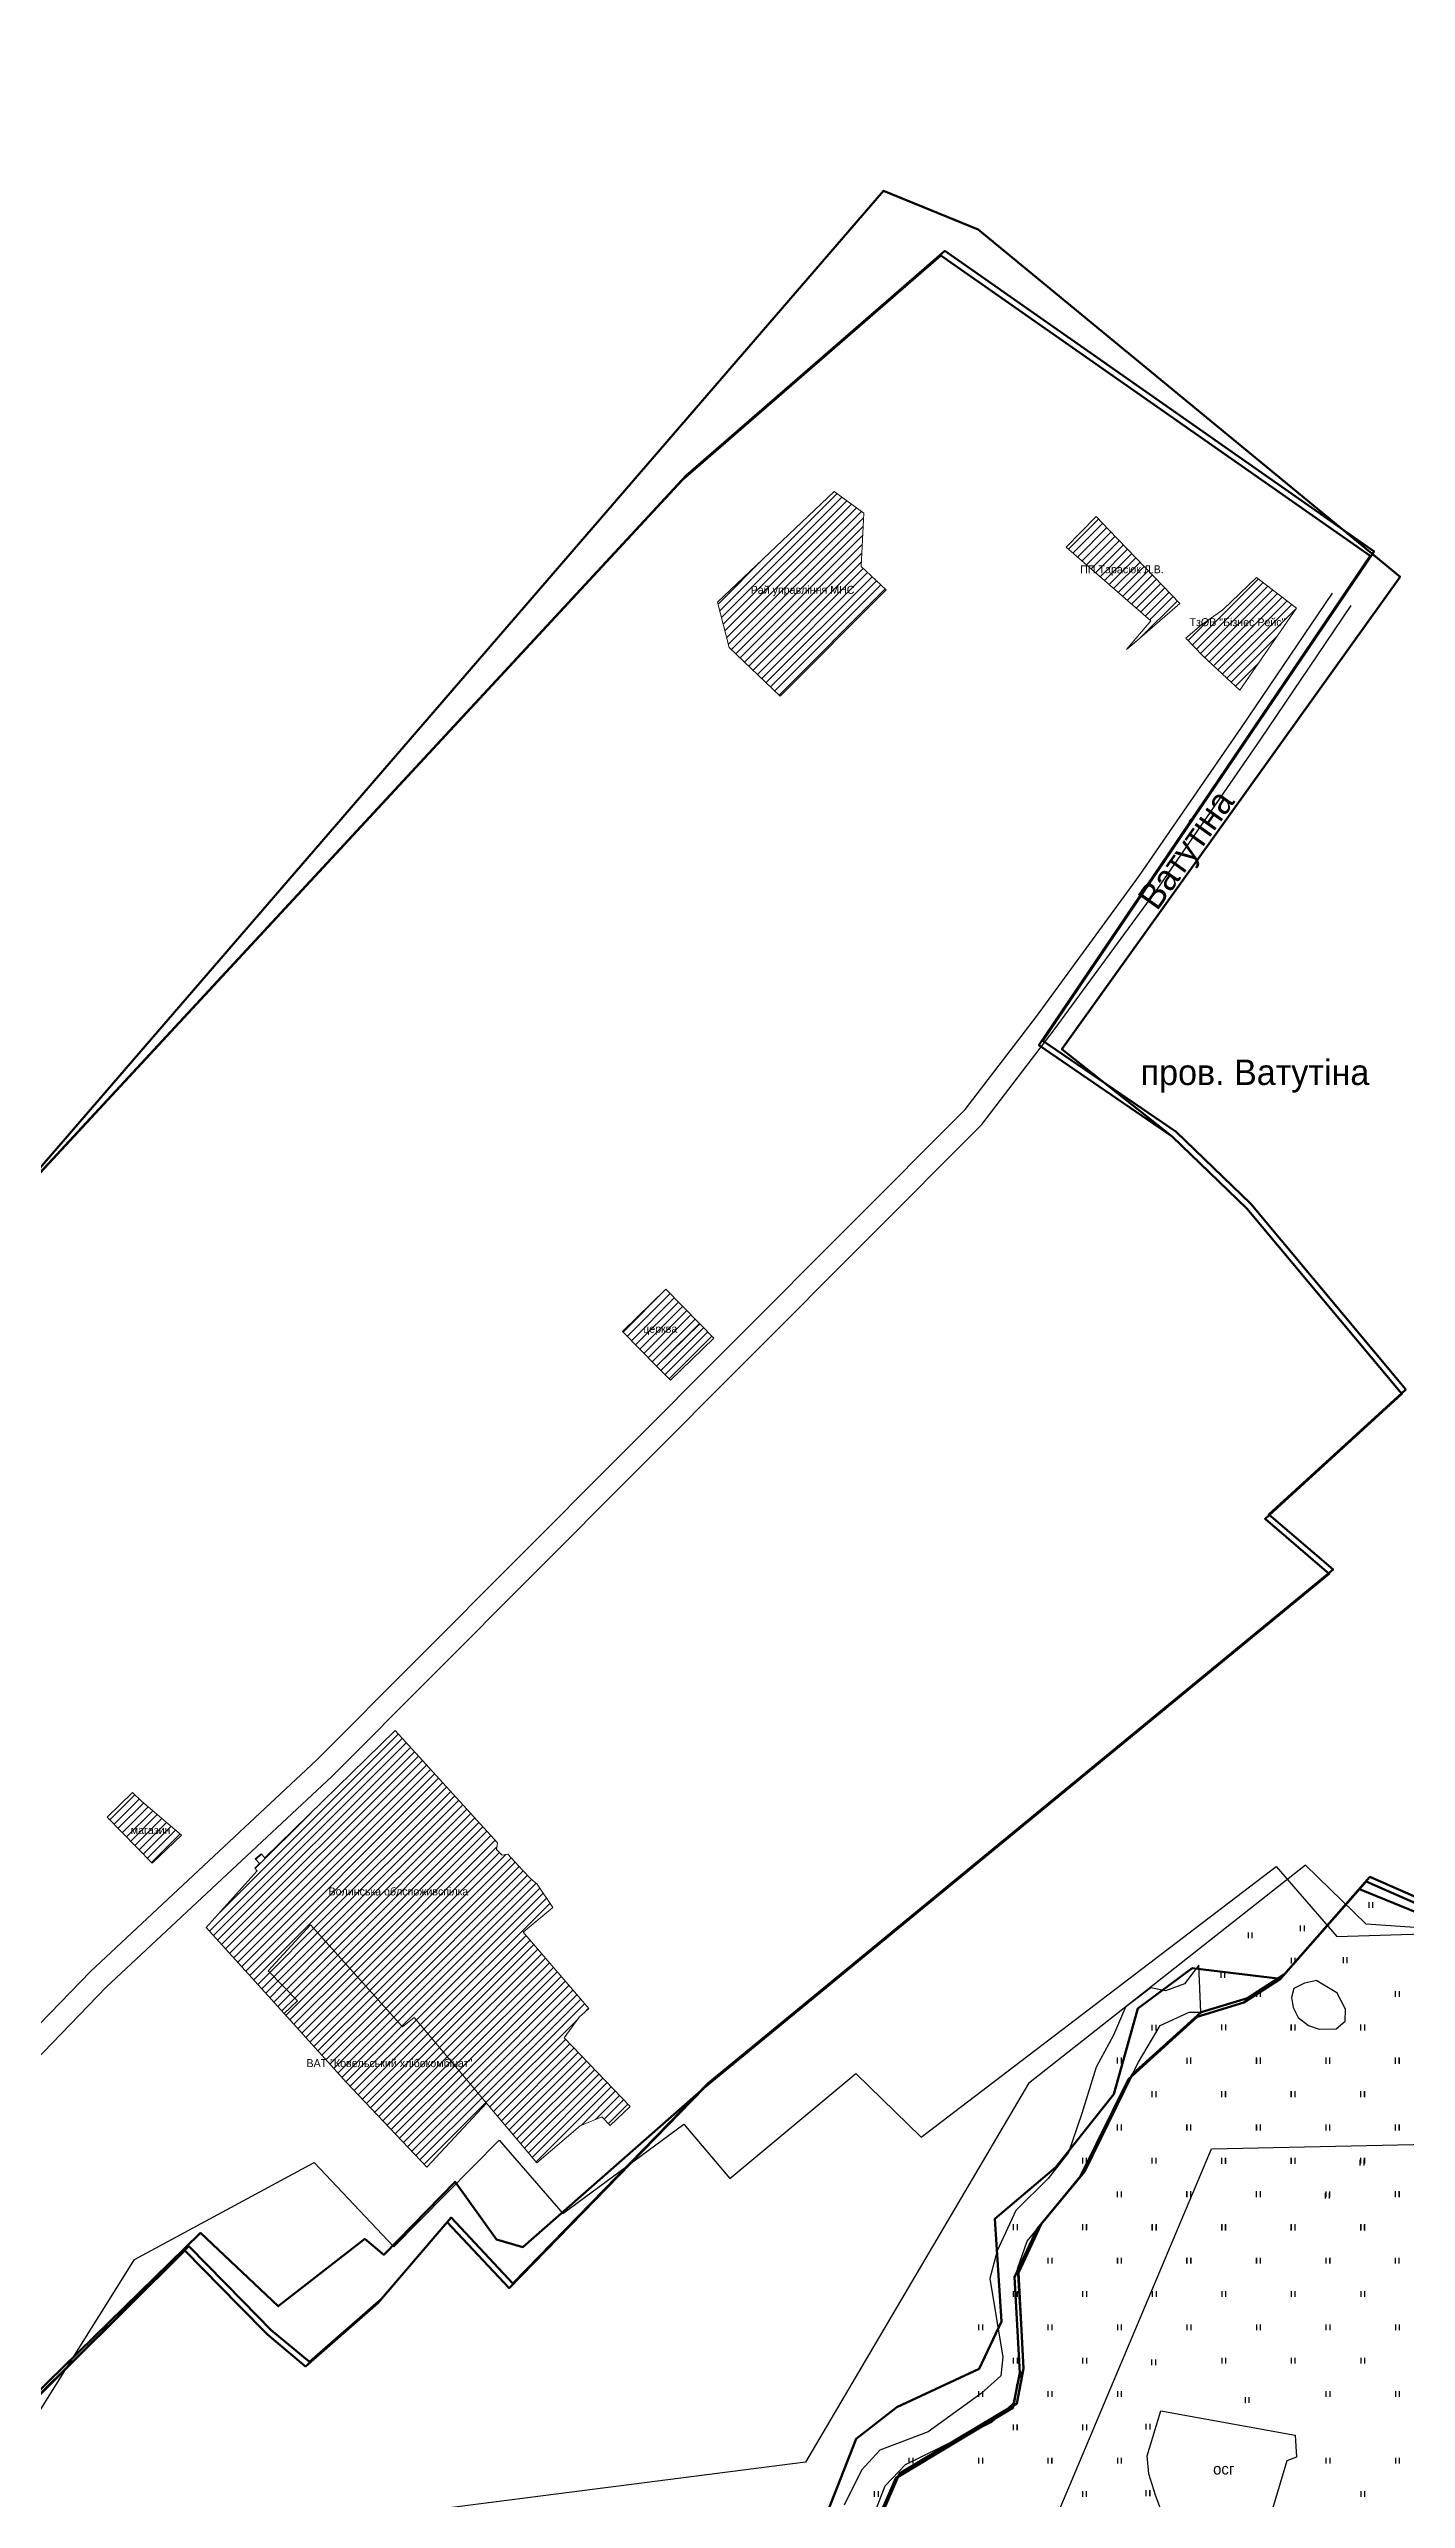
# Model space of a CAD drawing. Header units: millimetres. Extents: x 1379499 to 1411715, y 5652947 to 5671991.
# Drawn here: x 1403413 to 1404265, y 5660514 to 5662053 of the extents above; entities that cross this region are included whole.
import ezdxf
from ezdxf.enums import TextEntityAlignment as Align

# ---------------------------------------------------------------- set-up
doc = ezdxf.new("R2010")
doc.units = ezdxf.units.MM
doc.layers.add('_5Інше', color=252, linetype='Continuous', lineweight=25)
for name, color, linetype in [('вулиці', 7, 'Continuous'), ('ВулНазва', 7, 'Continuous'), ('межа по генплану', 7, 'Continuous'), ('на область', 5, 'Continuous')]:
    doc.layers.add(name, color=color, linetype=linetype)
picture_1 = doc.add_image_def('image1.bmp', size_in_pixel=(3370, 2384))
pattern_1 = [(45, (19203.3615, -9190.9644), (-2.6516504294, 2.6516504294), [])]

# ---------------------------------------------------------------- blocks, each defined once
blk = doc.blocks.new('Турія')
at = {"layer": '_5Інше', "color": 5}
blk.add_lwpolyline([(47787.1, 27450.1), (47797.7, 27477.8), (47810.6, 27491.2), (47864.8, 27517.7), (47879.5, 27530.7), (47880.4, 27541.5), (47884.7, 27551.5), (47880.8, 27614.2), (47886.9, 27631.5), (47904.2, 27652.2), (47922.9, 27675.1), (47941.6, 27713.9), (47956.9, 27744), (47970.4, 27767), (47988.7, 27775.3), (47996.1, 27775.3), (47994.8, 27804.9), (47985.7, 27793.2), (47973.9, 27788.8), (47964.7, 27790.6), (47948.6, 27778.4), (47941.2, 27760.9), (47930.3, 27740.9), (47921.2, 27711.7), (47912.9, 27687.3), (47900.2, 27670.8), (47879.8, 27650.7), (47868, 27625.5), (47863.6, 27608), (47871.7, 27558.7), (47870.4, 27546.8), (47858.1, 27535.8), (47824.7, 27511.7), (47794.4, 27500.3), (47783, 27487.6), (47772, 27465.6)], dxfattribs=at)
blk = doc.blocks.new('ТуріяПрибер')
at = {"layer": '_5Інше', "color": 160}
blk.add_lwpolyline([(47842, 27342), (47995, 27705), (48414, 27714), (48394, 27584), (48855, 27748), (48890, 27821), (48754, 27887), (48443, 27771), (48223, 27837), (48092, 27846), (48054, 27883), (47880, 27746), (47740, 27508), (47474, 27474)], dxfattribs=at)
blk = doc.blocks.new('ТуріяВодоох')
at = {"layer": '_5Інше', "color": 140}
blk.add_lwpolyline([(47118, 27415), (47272, 27533), (47337, 27637), (47450, 27698), (47500, 27645), (47566, 27712), (47606, 27666), (47682, 27722), (47711, 27688), (47790, 27754), (47831, 27714), (48054, 27884), (48092, 27840), (48160, 27842), (48319, 28000), (48319, 28000), (49356, 27600), (48682, 27510), (48729, 27348)], dxfattribs=at)

msp = doc.modelspace()

# ---------------------------------------------------------------- hatches: boundary and pattern name
at = {"layer": 'вулиці', "lineweight": -2}
h = msp.add_hatch(dxfattribs=at)
h.set_pattern_fill('ANSI31', color=5, scale=30, style=0)
h.set_pattern_definition(pattern_1)
h.paths.add_polyline_path([(1403924.9, 5661761.8), (1403906.3, 5661775.5), (1403833.1, 5661705.9), (1403840.5, 5661677.4), (1403872.5, 5661646.8), (1403939, 5661713.7), (1403923.2, 5661728.3)])
h.paths.add_polyline_path([(1403843.2, 5661709.3), (1403929.8, 5661709.3), (1403929.8, 5661716.8), (1403843.2, 5661716.8)], flags=24)
h = msp.add_hatch(dxfattribs=at)
h.set_pattern_fill('ANSI31', color=2, scale=30, style=0)
h.set_pattern_definition(pattern_1)
h.paths.add_polyline_path([(1404079.1, 5661751.2), (1404070.9, 5661759.7), (1404052.1, 5661740.4), (1404105.1, 5661694.1), (1404089.9, 5661676.1), (1404092, 5661677.8), (1404123.5, 5661705.1), (1404112.8, 5661716.2)])
h.paths.add_polyline_path([(1404052.1, 5661722), (1404122.1, 5661722), (1404122.1, 5661729.5), (1404052.1, 5661729.5)], flags=25)
h = msp.add_hatch(dxfattribs=at)
h.set_pattern_fill('ANSI31', color=2, scale=30, style=0)
h.set_pattern_definition(pattern_1)
h.paths.add_polyline_path([(1404196.6, 5661702.2), (1404171.6, 5661721.4), (1404150.5, 5661701.1), (1404137, 5661691.7), (1404127.2, 5661683.3), (1404137.9, 5661672.2), (1404153, 5661658.1), (1404161.1, 5661650.6)])
h.paths.add_polyline_path([(1404116.3, 5661689.7), (1404202.9, 5661689.7), (1404202.9, 5661697.2), (1404116.3, 5661697.2)], flags=9)
h = msp.add_hatch(dxfattribs=at)
h.set_pattern_fill('ANSI31', color=5, scale=30, style=0)
h.set_pattern_definition(pattern_1)
h.paths.add_polyline_path([(1403800.6, 5661274.3), (1403773.4, 5661247.7), (1403794.7, 5661226), (1403822, 5661252.5)])
h.paths.add_polyline_path([(1403781.9, 5661245.6), (1403812.3, 5661245.6), (1403812.3, 5661251.8), (1403781.9, 5661251.8)], flags=24)
h = msp.add_hatch(dxfattribs=at)
h.set_pattern_fill('ANSI31', color=5, scale=30, style=0)
h.set_pattern_definition(pattern_1)
h.paths.add_polyline_path([(1403830.7, 5661243.6), (1403822, 5661252.5), (1403794.7, 5661226), (1403803.5, 5661217.1)])
h = msp.add_hatch(dxfattribs=at)
h.set_pattern_fill('ANSI31', color=2, scale=30, style=0)
h.set_pattern_definition(pattern_1)
h.paths.add_polyline_path([(1403630.6, 5660997), (1403548.9, 5660917), (1403546.5, 5660919.7), (1403542.8, 5660916.4), (1403545.4, 5660913.5), (1403542.5, 5660910.6), (1403544.1, 5660909), (1403512, 5660873.4), (1403560.9, 5660819.3), (1403569.4, 5660827.2), (1403550.9, 5660846.1), (1403577.4, 5660875), (1403635.2, 5660811), (1403642.5, 5660816.8), (1403719.7, 5660725.6), (1403746.8, 5660748.7), (1403760.4, 5660754.4), (1403765.7, 5660749), (1403778.2, 5660760.8), (1403736.7, 5660804), (1403746.3, 5660817.1), (1403752.2, 5660822.4), (1403711, 5660870.5), (1403729.6, 5660886), (1403719.9, 5660900.6), (1403715.8, 5660903.9), (1403710.6, 5660909.4), (1403701.5, 5660919.4), (1403697.8, 5660918.7), (1403694.3, 5660922.3), (1403695, 5660926.5)])
h.paths.add_polyline_path([(1403570.7, 5660892.4), (1403694.8, 5660892.4), (1403694.8, 5660899.9), (1403570.7, 5660899.9)], flags=24)
h = msp.add_hatch(dxfattribs=at)
h.set_pattern_fill('ANSI31', color=2, scale=30, style=0)
h.set_pattern_definition(pattern_1)
h.paths.add_polyline_path([(1403471.4, 5660952.6), (1403465.7, 5660958.1), (1403449.9, 5660942.7), (1403478.1, 5660913.7), (1403496.5, 5660931.4)])
h.paths.add_polyline_path([(1403460, 5660932), (1403494.2, 5660932), (1403494.2, 5660937), (1403460, 5660937)], flags=25)
h = msp.add_hatch(dxfattribs=at)
h.set_pattern_fill('ANSI31', color=12, scale=30, style=0)
h.set_pattern_definition(pattern_1)
h.paths.add_polyline_path([(1403600.1, 5660776), (1403650.5, 5660722.8), (1403688.1, 5660762.9), (1403642.5, 5660816.8), (1403635.2, 5660811), (1403577.4, 5660875), (1403550.9, 5660846.1), (1403569.4, 5660827.2), (1403560.9, 5660819.3)])
h.paths.add_polyline_path([(1403552.6, 5660784.5), (1403701.7, 5660784.5), (1403701.7, 5660792), (1403552.6, 5660792)], flags=9)

# ---------------------------------------------------------------- linework, layer by layer
at = {"layer": 'вулиці', "color": 7}
for p, q in [((1404242.3, 5660885.6), (1404242.3, 5660889.2)), ((1404244.7, 5660885.6), (1404244.7, 5660889.2)), ((1404199.2, 5660871), (1404199.2, 5660874.6)), ((1404201.6, 5660871), (1404201.6, 5660874.6)), ((1404166.5, 5660866.7), (1404166.5, 5660870.3)), ((1404168.9, 5660866.7), (1404168.9, 5660870.3)), ((1404149.3, 5660841.8), (1404149.3, 5660845.4)), ((1404151.7, 5660841.8), (1404151.7, 5660845.4)), ((1404193.5, 5660850.7), (1404193.5, 5660854.3)), ((1404195.9, 5660850.7), (1404195.9, 5660854.3)), ((1404226.1, 5660851), (1404226.1, 5660854.6)), ((1404228.5, 5660851), (1404228.5, 5660854.6)), ((1404171.7, 5660829.7), (1404171.7, 5660833.3)), ((1404174.1, 5660829.7), (1404174.1, 5660833.3)), ((1404258.9, 5660829.7), (1404258.9, 5660833.3)), ((1404261.3, 5660829.7), (1404261.3, 5660833.3)), ((1404106.1, 5660808.7), (1404106.1, 5660812.3)), ((1404108.5, 5660808.7), (1404108.5, 5660812.3)), ((1404149.8, 5660808.8), (1404149.8, 5660812.4)), ((1404152.2, 5660808.8), (1404152.2, 5660812.4)), ((1404193.4, 5660808.7), (1404193.4, 5660812.3)), ((1404193.5, 5660808.8), (1404193.5, 5660812.4)), ((1404195.8, 5660808.7), (1404195.8, 5660812.3)), ((1404195.9, 5660808.8), (1404195.9, 5660812.4)), ((1404237.1, 5660808.8), (1404237.1, 5660812.4)), ((1404237.1, 5660808.7), (1404237.1, 5660812.3)), ((1404237.1, 5660808.7), (1404237.1, 5660812.3)), ((1404239.5, 5660808.8), (1404239.5, 5660812.4)), ((1404239.5, 5660808.7), (1404239.5, 5660812.3)), ((1404239.5, 5660808.7), (1404239.5, 5660812.3)), ((1404084.3, 5660788), (1404084.3, 5660791.6)), ((1404086.7, 5660788), (1404086.7, 5660791.6)), ((1404128, 5660787.8), (1404128, 5660791.4)), ((1404130.3, 5660788), (1404130.3, 5660791.6)), ((1404130.4, 5660787.8), (1404130.4, 5660791.4)), ((1404130.4, 5660787.8), (1404130.4, 5660791.4)), ((1404130.4, 5660787.7), (1404130.4, 5660791.3)), ((1404171.6, 5660788), (1404171.6, 5660791.6)), ((1404171.6, 5660787.7), (1404171.6, 5660791.3)), ((1404171.7, 5660787.8), (1404171.7, 5660791.4)), ((1404171.7, 5660787.8), (1404171.7, 5660791.4)), ((1404174, 5660788), (1404174, 5660791.6)), ((1404174, 5660787.7), (1404174, 5660791.3)), ((1404174.1, 5660787.8), (1404174.1, 5660791.4)), ((1404174.1, 5660787.8), (1404174.1, 5660791.4)), ((1404215.2, 5660788), (1404215.2, 5660791.6)), ((1404215.2, 5660788), (1404215.2, 5660791.6)), ((1404215.2, 5660787.7), (1404215.2, 5660791.3)), ((1404215.3, 5660787.8), (1404215.3, 5660791.4)), ((1404215.3, 5660787.8), (1404215.3, 5660791.4)), ((1404217.6, 5660788), (1404217.6, 5660791.6)), ((1404217.6, 5660788), (1404217.6, 5660791.6)), ((1404217.6, 5660787.7), (1404217.6, 5660791.3)), ((1404217.7, 5660787.8), (1404217.7, 5660791.4)), ((1404217.7, 5660787.8), (1404217.7, 5660791.4)), ((1404258.8, 5660788), (1404258.8, 5660791.6)), ((1404258.9, 5660787.8), (1404258.9, 5660791.4)), ((1404258.9, 5660787.8), (1404258.9, 5660791.4)), ((1404258.9, 5660787.8), (1404258.9, 5660791.4)), ((1404258.9, 5660787.7), (1404258.9, 5660791.3)), ((1404261.2, 5660788), (1404261.2, 5660791.6)), ((1404261.3, 5660787.8), (1404261.3, 5660791.4)), ((1404261.3, 5660787.8), (1404261.3, 5660791.4)), ((1404261.3, 5660787.8), (1404261.3, 5660791.4)), ((1404261.3, 5660787.8), (1404261.3, 5660791.4)), ((1404261.3, 5660787.7), (1404261.3, 5660791.3)), ((1404106.1, 5660767), (1404106.1, 5660770.6)), ((1404106.1, 5660766.8), (1404106.1, 5660770.4)), ((1404108.5, 5660767), (1404108.5, 5660770.6)), ((1404108.5, 5660766.8), (1404108.5, 5660770.4)), ((1404149.7, 5660767), (1404149.7, 5660770.6)), ((1404149.8, 5660766.8), (1404149.8, 5660770.4)), ((1404152.1, 5660767), (1404152.1, 5660770.6)), ((1404152.2, 5660766.8), (1404152.2, 5660770.4)), ((1404193.4, 5660767), (1404193.4, 5660770.6)), ((1404193.4, 5660766.8), (1404193.4, 5660770.4)), ((1404193.5, 5660766.9), (1404193.5, 5660770.5)), ((1404195.8, 5660767), (1404195.8, 5660770.6)), ((1404195.8, 5660766.8), (1404195.8, 5660770.4)), ((1404195.9, 5660766.9), (1404195.9, 5660770.5)), ((1404237, 5660767), (1404237, 5660770.6)), ((1404237.1, 5660766.9), (1404237.1, 5660770.5)), ((1404237.1, 5660766.8), (1404237.1, 5660770.4)), ((1404237.1, 5660766.8), (1404237.1, 5660770.4)), ((1404239.4, 5660767), (1404239.4, 5660770.6)), ((1404239.5, 5660766.9), (1404239.5, 5660770.5)), ((1404239.5, 5660766.8), (1404239.5, 5660770.4)), ((1404239.5, 5660766.8), (1404239.5, 5660770.4)), ((1404084.3, 5660746), (1404084.3, 5660749.6)), ((1404084.3, 5660745.8), (1404084.3, 5660749.4)), ((1404086.7, 5660746), (1404086.7, 5660749.6)), ((1404086.7, 5660745.8), (1404086.7, 5660749.4)), ((1404086.7, 5660745.8), (1404086.7, 5660749.4)), ((1404127.9, 5660746), (1404127.9, 5660749.6)), ((1404128, 5660745.9), (1404128, 5660749.5)), ((1404128, 5660745.8), (1404128, 5660749.4)), ((1404128, 5660745.8), (1404128, 5660749.4)), ((1404130.3, 5660746), (1404130.3, 5660749.6)), ((1404130.4, 5660745.9), (1404130.4, 5660749.5)), ((1404130.4, 5660745.8), (1404130.4, 5660749.4)), ((1404130.4, 5660745.8), (1404130.4, 5660749.4)), ((1404171.6, 5660746), (1404171.6, 5660749.6)), ((1404171.6, 5660745.8), (1404171.6, 5660749.4)), ((1404171.6, 5660745.8), (1404171.6, 5660749.4)), ((1404171.7, 5660745.9), (1404171.7, 5660749.5)), ((1404174, 5660746), (1404174, 5660749.6)), ((1404174, 5660745.8), (1404174, 5660749.4)), ((1404174, 5660745.8), (1404174, 5660749.4)), ((1404174.1, 5660745.9), (1404174.1, 5660749.5)), ((1404215.2, 5660746), (1404215.2, 5660749.6)), ((1404215.2, 5660746), (1404215.2, 5660749.6)), ((1404215.2, 5660745.8), (1404215.2, 5660749.4)), ((1404215.2, 5660745.8), (1404215.2, 5660749.4)), ((1404215.2, 5660745.8), (1404215.2, 5660749.4)), ((1404215.3, 5660745.9), (1404215.3, 5660749.5)), ((1404217.6, 5660746), (1404217.6, 5660749.6)), ((1404217.6, 5660746), (1404217.6, 5660749.6)), ((1404217.6, 5660745.8), (1404217.6, 5660749.4)), ((1404217.6, 5660745.8), (1404217.6, 5660749.4)), ((1404217.6, 5660745.8), (1404217.6, 5660749.4)), ((1404217.6, 5660745.8), (1404217.6, 5660749.4)), ((1404217.7, 5660745.9), (1404217.7, 5660749.5)), ((1404258.8, 5660746), (1404258.8, 5660749.6)), ((1404258.9, 5660745.9), (1404258.9, 5660749.5)), ((1404258.9, 5660745.9), (1404258.9, 5660749.5)), ((1404258.9, 5660745.8), (1404258.9, 5660749.4)), ((1404258.9, 5660745.8), (1404258.9, 5660749.4)), ((1404261.2, 5660746), (1404261.2, 5660749.6)), ((1404261.3, 5660745.9), (1404261.3, 5660749.5)), ((1404261.3, 5660745.9), (1404261.3, 5660749.5)), ((1404261.3, 5660745.8), (1404261.3, 5660749.4)), ((1404261.3, 5660745.8), (1404261.3, 5660749.4)), ((1404062.5, 5660725.1), (1404062.5, 5660728.7)), ((1404064.9, 5660725.1), (1404064.9, 5660728.7)), ((1404106.1, 5660725.1), (1404106.1, 5660728.7)), ((1404106.1, 5660725.1), (1404106.1, 5660728.7)), ((1404108.5, 5660725.1), (1404108.5, 5660728.7)), ((1404108.5, 5660725.1), (1404108.5, 5660728.7)), ((1404149.7, 5660725.1), (1404149.7, 5660728.7)), ((1404149.7, 5660725.1), (1404149.7, 5660728.7)), ((1404149.8, 5660725), (1404149.8, 5660728.6)), ((1404149.8, 5660724.8), (1404149.8, 5660728.4)), ((1404152.1, 5660725.1), (1404152.1, 5660728.7)), ((1404152.1, 5660725.1), (1404152.1, 5660728.7)), ((1404152.2, 5660725), (1404152.2, 5660728.6)), ((1404152.2, 5660724.8), (1404152.2, 5660728.4)), ((1404193.4, 5660725.1), (1404193.4, 5660728.7)), ((1404193.4, 5660725.1), (1404193.4, 5660728.7)), ((1404193.4, 5660725.1), (1404193.4, 5660728.7)), ((1404193.4, 5660724.8), (1404193.4, 5660728.4)), ((1404193.5, 5660725), (1404193.5, 5660728.6)), ((1404195.8, 5660725.1), (1404195.8, 5660728.7)), ((1404195.8, 5660725.1), (1404195.8, 5660728.7)), ((1404195.8, 5660725.1), (1404195.8, 5660728.7)), ((1404195.8, 5660725.1), (1404195.8, 5660728.7)), ((1404195.8, 5660724.8), (1404195.8, 5660728.4)), ((1404195.9, 5660725), (1404195.9, 5660728.6)), ((1404236.7, 5660723.8), (1404236.7, 5660727.4)), ((1404236.7, 5660723.8), (1404236.7, 5660727.4)), ((1404237, 5660725.1), (1404237, 5660728.7)), ((1404237, 5660725.1), (1404237, 5660728.7)), ((1404237.1, 5660725), (1404237.1, 5660728.6)), ((1404239.1, 5660723.8), (1404239.1, 5660727.4)), ((1404239.1, 5660723.8), (1404239.1, 5660727.4)), ((1404239.4, 5660725.1), (1404239.4, 5660728.7)), ((1404239.4, 5660725.1), (1404239.4, 5660728.7)), ((1404239.5, 5660725), (1404239.5, 5660728.6)), ((1404084.3, 5660703.9), (1404084.3, 5660707.5)), ((1404086.7, 5660703.9), (1404086.7, 5660707.5)), ((1404127.9, 5660704.1), (1404127.9, 5660707.7)), ((1404128, 5660703.9), (1404128, 5660707.5)), ((1404130.3, 5660704.1), (1404130.3, 5660707.7)), ((1404130.4, 5660703.9), (1404130.4, 5660707.5)), ((1404171.6, 5660704.1), (1404171.6, 5660707.7)), ((1404171.6, 5660703.9), (1404171.6, 5660707.5)), ((1404174, 5660704.1), (1404174, 5660707.7)), ((1404174, 5660703.9), (1404174, 5660707.5)), ((1404214.9, 5660703.1), (1404214.9, 5660706.7)), ((1404214.9, 5660703.1), (1404214.9, 5660706.7)), ((1404215.2, 5660703.9), (1404215.2, 5660707.5)), ((1404215.2, 5660703.9), (1404215.2, 5660707.5)), ((1404217.3, 5660703.1), (1404217.3, 5660706.7)), ((1404217.3, 5660703.1), (1404217.3, 5660706.7)), ((1404217.6, 5660703.9), (1404217.6, 5660707.5)), ((1404217.6, 5660703.9), (1404217.6, 5660707.5)), ((1404258.8, 5660704.1), (1404258.8, 5660707.7)), ((1404258.9, 5660703.9), (1404258.9, 5660707.5)), ((1404261.2, 5660704.1), (1404261.2, 5660707.7)), ((1404261.3, 5660703.9), (1404261.3, 5660707.5)), ((1404019, 5660683.3), (1404019, 5660686.9)), ((1404021.4, 5660683.3), (1404021.4, 5660686.9)), ((1404062.5, 5660683.2), (1404062.5, 5660686.8)), ((1404062.6, 5660683.3), (1404062.6, 5660686.9)), ((1404064.9, 5660683.2), (1404064.9, 5660686.8)), ((1404065, 5660683.3), (1404065, 5660686.9)), ((1404106.1, 5660683.2), (1404106.1, 5660686.8)), ((1404106.1, 5660682.9), (1404106.1, 5660686.5)), ((1404106.3, 5660683.3), (1404106.3, 5660686.9)), ((1404106.3, 5660683.3), (1404106.3, 5660686.9)), ((1404108.5, 5660683.2), (1404108.5, 5660686.8)), ((1404108.5, 5660682.9), (1404108.5, 5660686.5)), ((1404108.7, 5660683.3), (1404108.7, 5660686.9)), ((1404108.7, 5660683.3), (1404108.7, 5660686.9)), ((1404149.7, 5660683.2), (1404149.7, 5660686.8)), ((1404149.8, 5660682.9), (1404149.8, 5660686.5)), ((1404149.9, 5660683.3), (1404149.9, 5660686.9)), ((1404152.1, 5660683.2), (1404152.1, 5660686.8)), ((1404152.2, 5660682.9), (1404152.2, 5660686.5)), ((1404152.3, 5660683.3), (1404152.3, 5660686.9)), ((1404193.4, 5660683.2), (1404193.4, 5660686.8)), ((1404193.4, 5660683.2), (1404193.4, 5660686.8)), ((1404193.4, 5660682.9), (1404193.4, 5660686.5)), ((1404193.5, 5660683.3), (1404193.5, 5660686.9)), ((1404195.8, 5660683.2), (1404195.8, 5660686.8)), ((1404195.8, 5660683.2), (1404195.8, 5660686.8)), ((1404195.8, 5660682.9), (1404195.8, 5660686.5)), ((1404195.9, 5660683.3), (1404195.9, 5660686.9)), ((1404237, 5660683.2), (1404237, 5660686.8)), ((1404237.1, 5660682.9), (1404237.1, 5660686.5)), ((1404237.2, 5660683.3), (1404237.2, 5660686.9)), ((1404239.4, 5660683.2), (1404239.4, 5660686.8)), ((1404239.5, 5660682.9), (1404239.5, 5660686.5)), ((1404239.6, 5660683.3), (1404239.6, 5660686.9)), ((1404040.8, 5660662.3), (1404040.8, 5660665.9)), ((1404043.2, 5660662.3), (1404043.2, 5660665.9)), ((1404084.3, 5660662.2), (1404084.3, 5660665.8)), ((1404084.4, 5660662.3), (1404084.4, 5660665.9)), ((1404086.7, 5660662.2), (1404086.7, 5660665.8)), ((1404086.8, 5660662.3), (1404086.8, 5660665.9)), ((1404127.9, 5660662.2), (1404127.9, 5660665.8)), ((1404128.1, 5660662.3), (1404128.1, 5660665.9)), ((1404130.3, 5660662.2), (1404130.3, 5660665.8)), ((1404130.5, 5660662.3), (1404130.5, 5660665.9)), ((1404171.6, 5660662.2), (1404171.6, 5660665.8)), ((1404171.7, 5660662.3), (1404171.7, 5660665.9)), ((1404174, 5660662.2), (1404174, 5660665.8)), ((1404174.1, 5660662.3), (1404174.1, 5660665.9)), ((1404215.2, 5660662.2), (1404215.2, 5660665.8)), ((1404215.4, 5660662.3), (1404215.4, 5660665.9)), ((1404217.6, 5660662.2), (1404217.6, 5660665.8)), ((1404217.8, 5660662.3), (1404217.8, 5660665.9)), ((1404258.8, 5660662.2), (1404258.8, 5660665.8)), ((1404261.2, 5660662.2), (1404261.2, 5660665.8)), ((1404019, 5660641.3), (1404019, 5660644.9)), ((1404021.4, 5660641.3), (1404021.4, 5660644.9)), ((1404062.6, 5660641.3), (1404062.6, 5660644.9)), ((1404065, 5660641.3), (1404065, 5660644.9)), ((1404106.3, 5660641.3), (1404106.3, 5660644.9)), ((1404106.3, 5660641.3), (1404106.3, 5660644.9)), ((1404108.7, 5660641.3), (1404108.7, 5660644.9)), ((1404108.7, 5660641.3), (1404108.7, 5660644.9)), ((1404149.9, 5660641.3), (1404149.9, 5660644.9)), ((1404152.3, 5660641.3), (1404152.3, 5660644.9)), ((1404193.5, 5660641.3), (1404193.5, 5660644.9)), ((1404195.9, 5660641.3), (1404195.9, 5660644.9)), ((1404237.2, 5660641.3), (1404237.2, 5660644.9)), ((1404237.2, 5660641.3), (1404237.2, 5660644.9)), ((1404239.6, 5660641.3), (1404239.6, 5660644.9)), ((1404239.6, 5660641.3), (1404239.6, 5660644.9)), ((1403997.2, 5660620.4), (1403997.2, 5660624)), ((1403997.2, 5660620.4), (1403997.2, 5660624)), ((1403999.6, 5660620.4), (1403999.6, 5660624)), ((1404040.8, 5660620.4), (1404040.8, 5660624)), ((1404040.8, 5660620.4), (1404040.8, 5660624)), ((1404043.2, 5660620.4), (1404043.2, 5660624)), ((1404043.2, 5660620.4), (1404043.2, 5660624)), ((1404084.4, 5660620.4), (1404084.4, 5660624)), ((1404084.4, 5660620.4), (1404084.4, 5660624)), ((1404084.4, 5660620.4), (1404084.4, 5660624)), ((1404086.8, 5660620.4), (1404086.8, 5660624)), ((1404086.8, 5660620.4), (1404086.8, 5660624)), ((1404086.8, 5660620.4), (1404086.8, 5660624)), ((1404086.8, 5660620.4), (1404086.8, 5660624)), ((1404128.1, 5660620.4), (1404128.1, 5660624)), ((1404128.1, 5660620.4), (1404128.1, 5660624)), ((1404130.5, 5660620.4), (1404130.5, 5660624)), ((1404130.5, 5660620.4), (1404130.5, 5660624)), ((1404171.7, 5660620.4), (1404171.7, 5660624)), ((1404171.7, 5660620.4), (1404171.7, 5660624)), ((1404174.1, 5660620.4), (1404174.1, 5660624)), ((1404174.1, 5660620.4), (1404174.1, 5660624)), ((1404215.4, 5660620.4), (1404215.4, 5660624)), ((1404215.4, 5660620.4), (1404215.4, 5660624)), ((1404217.8, 5660620.4), (1404217.8, 5660624)), ((1404217.8, 5660620.4), (1404217.8, 5660624)), ((1404259, 5660620.4), (1404259, 5660624)), ((1404261.4, 5660620.4), (1404261.4, 5660624)), ((1404019, 5660599.4), (1404019, 5660603)), ((1404021.4, 5660599.4), (1404021.4, 5660603)), ((1404062.6, 5660599.4), (1404062.6, 5660603)), ((1404065, 5660599.4), (1404065, 5660603)), ((1404105.9, 5660598.4), (1404105.9, 5660602)), ((1404105.9, 5660598.4), (1404105.9, 5660602)), ((1404108.3, 5660598.4), (1404108.3, 5660602)), ((1404108.3, 5660598.4), (1404108.3, 5660602)), ((1404149.9, 5660599.4), (1404149.9, 5660603)), ((1404152.3, 5660599.4), (1404152.3, 5660603)), ((1404193.5, 5660599.4), (1404193.5, 5660603)), ((1404195.9, 5660599.4), (1404195.9, 5660603)), ((1404237.2, 5660599.4), (1404237.2, 5660603)), ((1404239.6, 5660599.4), (1404239.6, 5660603)), ((1403997.2, 5660578.5), (1403997.2, 5660582.1)), ((1403999.6, 5660578.5), (1403999.6, 5660582.1)), ((1404040.8, 5660578.5), (1404040.8, 5660582.1)), ((1404043.2, 5660578.5), (1404043.2, 5660582.1)), ((1404084.4, 5660578.5), (1404084.4, 5660582.1)), ((1404084.4, 5660578.5), (1404084.4, 5660582.1)), ((1404086.8, 5660578.5), (1404086.8, 5660582.1)), ((1404086.8, 5660578.5), (1404086.8, 5660582.1)), ((1404215.4, 5660578.5), (1404215.4, 5660582.1)), ((1404215.4, 5660578.5), (1404215.4, 5660582.1)), ((1404217.8, 5660578.5), (1404217.8, 5660582.1)), ((1404217.8, 5660578.5), (1404217.8, 5660582.1)), ((1404217.8, 5660578.5), (1404217.8, 5660582.1)), ((1404259, 5660578.5), (1404259, 5660582.1)), ((1404259, 5660578.5), (1404259, 5660582.1)), ((1404261.4, 5660578.5), (1404261.4, 5660582.1)), ((1404261.4, 5660578.5), (1404261.4, 5660582.1)), ((1404164.7, 5660574.6), (1404164.7, 5660578.2)), ((1404166.9, 5660574.8), (1404166.9, 5660578.4)), ((1404018.9, 5660557.5), (1404018.9, 5660561.1)), ((1404019, 5660557.5), (1404019, 5660561.1)), ((1404019, 5660557.5), (1404019, 5660561.1)), ((1404021.3, 5660557.5), (1404021.3, 5660561.1)), ((1404021.4, 5660557.5), (1404021.4, 5660561.1)), ((1404021.4, 5660557.5), (1404021.4, 5660561.1)), ((1404062.6, 5660557.5), (1404062.6, 5660561.1)), ((1404065, 5660557.5), (1404065, 5660561.1)), ((1404102.3, 5660558), (1404102.3, 5660561.6)), ((1404104.7, 5660558), (1404104.7, 5660561.6)), ((1404104.7, 5660558), (1404104.7, 5660561.6)), ((1403953.5, 5660536.6), (1403953.5, 5660540.2)), ((1403955.9, 5660536.6), (1403955.9, 5660540.2)), ((1403997.2, 5660536.6), (1403997.2, 5660540.2)), ((1403997.2, 5660536.6), (1403997.2, 5660540.2)), ((1403999.6, 5660536.6), (1403999.6, 5660540.2)), ((1403999.6, 5660536.6), (1403999.6, 5660540.2)), ((1404040.7, 5660536.6), (1404040.7, 5660540.2)), ((1404040.8, 5660536.6), (1404040.8, 5660540.2)), ((1404043.1, 5660536.6), (1404043.1, 5660540.2)), ((1404043.2, 5660536.6), (1404043.2, 5660540.2)), ((1404084.4, 5660536.6), (1404084.4, 5660540.2)), ((1404084.4, 5660536.6), (1404084.4, 5660540.2)), ((1404084.4, 5660536.6), (1404084.4, 5660540.2)), ((1404086.8, 5660536.6), (1404086.8, 5660540.2)), ((1404086.8, 5660536.6), (1404086.8, 5660540.2)), ((1404086.8, 5660536.6), (1404086.8, 5660540.2)), ((1404215.4, 5660536.6), (1404215.4, 5660540.2)), ((1404217.8, 5660536.6), (1404217.8, 5660540.2)), ((1404259, 5660536.6), (1404259, 5660540.2)), ((1404261.4, 5660536.6), (1404261.4, 5660540.2)), ((1404102.2, 5660516.2), (1404102.2, 5660519.8)), ((1404102.3, 5660516.1), (1404102.3, 5660519.7)), ((1404104.6, 5660516.2), (1404104.6, 5660519.8)), ((1404104.7, 5660516.1), (1404104.7, 5660519.7)), ((1403931.7, 5660515.6), (1403931.7, 5660519.2)), ((1403934.1, 5660515.6), (1403934.1, 5660519.2)), ((1404062.5, 5660515.7), (1404062.5, 5660519.3)), ((1404064.9, 5660515.7), (1404064.9, 5660519.3)), ((1404237.2, 5660515.7), (1404237.2, 5660519.3)), ((1404237.2, 5660515.6), (1404237.2, 5660519.2)), ((1404237.2, 5660515.6), (1404237.2, 5660519.2)), ((1404239.6, 5660515.7), (1404239.6, 5660519.3)), ((1404239.6, 5660515.6), (1404239.6, 5660519.2)), ((1404239.6, 5660515.6), (1404239.6, 5660519.2))]:
    msp.add_line(p, q, dxfattribs=at)
for points in [[(1403388.5, 5660793.1), (1403439.4, 5660845.8), (1403581.3, 5660978.5), (1403771.6, 5661169.5), (1403988.6, 5661387.1), (1404033.3, 5661445.6), (1404098, 5661534.1), (1404162.2, 5661627.1), (1404219.3, 5661711.6)], [(1403026.2, 5660421.2), (1403128.8, 5660517.3), (1403398.5, 5660783.3), (1403449.2, 5660835.8), (1403591, 5660968.5), (1403781.5, 5661159.6), (1403999.1, 5661377.8), (1404044.6, 5661437.3), (1404109.5, 5661526), (1404173.8, 5661619.2), (1404230.9, 5661703.8)], [(1404209.5, 5660840), (1404201.7, 5660838.3), (1404195, 5660835.1), (1404193.5, 5660829.4), (1404194.6, 5660823.1), (1404197.7, 5660816.9), (1404204.2, 5660811.8), (1404211, 5660809.5), (1404221.6, 5660809.7), (1404227.2, 5660814.4), (1404227.5, 5660822.1), (1404222.1, 5660832.5)], [(1404111.4, 5660569.7), (1404195.9, 5660554.5), (1404196.6, 5660540.7), (1404190.6, 5660538.3), (1404177.5, 5660494.1), (1404167.9, 5660477.5), (1404159.1, 5660474), (1404116, 5660483.5), (1404114.9, 5660498.7), (1404108.2, 5660516.7), (1404104, 5660530.1), (1404102.9, 5660541.4), (1404111.4, 5660569.7)]]:
    msp.add_lwpolyline(points, dxfattribs=at)
at = {"layer": 'вулиці', "color": 7, "lineweight": -2}
msp.add_lwpolyline([(1404209.5, 5660840), (1404222.1, 5660832.5)], dxfattribs=at)
at = {"layer": 'ВулНазва', "color": 7, "lineweight": 9}
for points in [[(1403872.5, 5661646.8), (1403840.5, 5661677.4), (1403833.1, 5661705.9), (1403906.3, 5661775.5), (1403924.9, 5661761.8), (1403923.2, 5661728.3), (1403939, 5661713.7), (1403872.5, 5661646.8)], [(1404052.1, 5661740.4), (1404070.9, 5661759.7), (1404079.1, 5661751.2), (1404112.8, 5661716.2), (1404123.5, 5661705.1), (1404092, 5661677.8), (1404089.9, 5661676.1), (1404105.1, 5661694.1), (1404052.1, 5661740.4)], [(1404161.1, 5661650.6), (1404153, 5661658.1), (1404137.9, 5661672.2), (1404127.2, 5661683.3), (1404137, 5661691.7), (1404150.5, 5661701.1), (1404171.6, 5661721.4), (1404196.6, 5661702.2), (1404161.1, 5661650.6)], [(1403822, 5661252.5), (1403794.7, 5661226), (1403773.4, 5661247.7), (1403800.6, 5661274.3), (1403822, 5661252.5)], [(1403830.7, 5661243.6), (1403803.5, 5661217.1), (1403794.7, 5661226), (1403822, 5661252.5), (1403830.7, 5661243.6)], [(1403512, 5660873.4), (1403544.1, 5660909), (1403542.5, 5660910.6), (1403545.4, 5660913.5), (1403542.8, 5660916.4), (1403546.5, 5660919.7), (1403548.9, 5660917), (1403630.6, 5660997), (1403695, 5660926.5), (1403694.3, 5660922.3), (1403697.8, 5660918.7), (1403701.5, 5660919.4), (1403710.6, 5660909.4), (1403715.8, 5660903.9), (1403719.9, 5660900.6), (1403729.6, 5660886), (1403711, 5660870.5), (1403752.2, 5660822.4), (1403746.3, 5660817.1), (1403736.7, 5660804), (1403778.2, 5660760.8), (1403765.7, 5660749), (1403760.4, 5660754.4), (1403746.8, 5660748.7), (1403719.7, 5660725.6), (1403642.5, 5660816.8), (1403635.2, 5660811), (1403577.4, 5660875), (1403550.9, 5660846.1), (1403569.4, 5660827.2), (1403560.9, 5660819.3), (1403512, 5660873.4)], [(1403465.7, 5660958.1), (1403471.4, 5660952.6), (1403496.5, 5660931.4), (1403478.1, 5660913.7), (1403449.9, 5660942.7), (1403465.7, 5660958.1)], [(1403560.9, 5660819.3), (1403569.4, 5660827.2), (1403550.9, 5660846.1), (1403577.4, 5660875), (1403635.2, 5660811), (1403642.5, 5660816.8), (1403688.1, 5660762.9), (1403650.5, 5660722.8), (1403600.1, 5660776), (1403560.9, 5660819.3)]]:
    msp.add_lwpolyline(points, close=True, dxfattribs=at)
at = {"layer": 'межа по генплану', "color": 3, "lineweight": 70}
for points in [[(1403367.7, 5661304.5), (1403937.4, 5661964.3), (1403996.7, 5661940.1), (1404261.7, 5661721.9), (1404049.4, 5661425.2), (1404118.7, 5661370.3), (1404165.5, 5661325.1), (1404262.9, 5661208.5), (1404176.9, 5661130), (1404217.2, 5661095.5), (1403824.8, 5660772.7), (1403710.9, 5660672.6), (1403694.4, 5660677.3), (1403668.3, 5660713.6), (1403623.5, 5660667.8), (1403611.6, 5660677.7), (1403557.2, 5660635.4), (1403508.4, 5660681.5), (1403086.2, 5660268.5)], [(1403882.7, 5660456.5), (1403920.1, 5660552.1), (1403945.7, 5660572), (1403997.4, 5660596), (1404011.5, 5660625.8), (1404007.3, 5660690.3), (1404045.5, 5660722.7), (1404082, 5660768.7), (1404097.1, 5660822.5), (1404131.2, 5660847.8), (1404186.6, 5660841.1), (1404236.2, 5660897.5), (1404447.6, 5660811.2)]]:
    msp.add_lwpolyline(points, dxfattribs=at)
at = {"layer": 'межа по генплану', "color": 5, "lineweight": 70}
for points in [[(1403367.7, 5661304.5), (1403811.1, 5661782.7), (1403973.4, 5661923.7), (1404243, 5661735), (1404034.9, 5661427.6), (1404118.7, 5661370.3), (1404165.5, 5661325.1), (1404262.9, 5661208.5), (1404176.9, 5661130), (1404217.2, 5661095.5), (1403824.8, 5660772.7), (1403702.2, 5660646.8), (1403663.4, 5660688.3), (1403619.7, 5660637.3), (1403574.4, 5660597.6), (1403550.4, 5660617.6), (1403532.5, 5660635.8), (1403498.6, 5660670.4), (1403062.1, 5660236.5)], [(1403904.4, 5660434), (1403945, 5660527.5), (1404018.6, 5660571.5), (1404022.9, 5660593.5), (1404019.5, 5660653.7), (1404033.9, 5660684.1), (1404061.1, 5660717.1), (1404091.1, 5660778.1), (1404134.4, 5660817.3), (1404163.5, 5660826.2), (1404186.6, 5660841.1), (1404240.4, 5660902.3), (1404447.6, 5660811.2)]]:
    msp.add_lwpolyline(points, dxfattribs=at)
at = {"layer": 'межа по генплану', "color": 1, "lineweight": 70}
for points in [[(1403370.1, 5661307.3), (1403813.5, 5661785.5), (1403975.8, 5661926.5), (1404245.4, 5661737.8), (1404037.3, 5661430.4), (1404121.1, 5661373.1), (1404167.9, 5661327.9), (1404265.3, 5661211.3), (1404179.3, 5661132.8), (1404219.6, 5661098.3), (1403827.2, 5660775.5), (1403704.6, 5660649.6), (1403665.8, 5660691.1), (1403622.1, 5660640.1), (1403576.8, 5660600.4), (1403552.8, 5660620.4), (1403534.9, 5660638.6), (1403501, 5660673.2), (1403064.5, 5660239.3)], [(1403906.8, 5660436.8), (1403947.4, 5660530.3), (1404021, 5660574.3), (1404025.3, 5660596.3), (1404022, 5660656.5), (1404036.3, 5660686.9), (1404063.5, 5660719.9), (1404093.5, 5660780.9), (1404136.8, 5660820.1), (1404165.9, 5660829), (1404189, 5660843.9), (1404242.8, 5660905.1), (1404450, 5660814)]]:
    msp.add_lwpolyline(points, dxfattribs=at)

# ---------------------------------------------------------------- block references
at = {"layer": 'вулиці', "color": 7}
for name, p in [('ТуріяВодоох', (1356129.9, 5633027.7)), ('ТуріяПрибер', (1356148.4, 5633029.4)), ('Турія', (1356140.6, 5633044.8))]:
    msp.add_blockref(name, p, dxfattribs=at)

# ---------------------------------------------------------------- texts
msp.add_text('осг', height=7, dxfattribs=at).set_placement((1404144.3, 5660529.7))
at = {"layer": 'ВулНазва', "color": 7, "lineweight": 9}
for s, p in [('ПП Тарасюк Л.В.', (1404087.1, 5661725.8)), ('Рай.управління МНС', (1403886.5, 5661713.1)), ('ТзОВ "Бізнес Рейс"', (1404159.6, 5661693.5)), ('церква', (1403797.1, 5661248.7)), ('магазин', (1403477.1, 5660934.5)), ('Волинська облспоживспілка', (1403632.7, 5660896.1)), ('ВАТ "Ковельський хлібокомбінат"', (1403627.1, 5660788.3))]:
    msp.add_text(s, height=5, dxfattribs=at).set_placement(p, align=Align.MIDDLE)
at = {"layer": 'ВулНазва', "color": 6, "lineweight": 9}
msp.add_text('Ватутiна', height=16, rotation=54.5694, dxfattribs=at).set_placement((1404128.8, 5661549.5), align=Align.MIDDLE)
msp.add_text('пров. Ватутiна', height=16, dxfattribs=at).set_placement((1404170.6, 5661408.6), align=Align.MIDDLE)

# ---------------------------------------------------------------- pictures from other files: only their frames are drawn
at = {"layer": 'на область', "color": 7, "lineweight": -2}
image = msp.add_image(picture_1, insert=(1395288.6, 5652947), size_in_units=(16426, 11620.1), dxfattribs=at)
image.dxf.flags = 7

doc.saveas('drawing.dxf')
